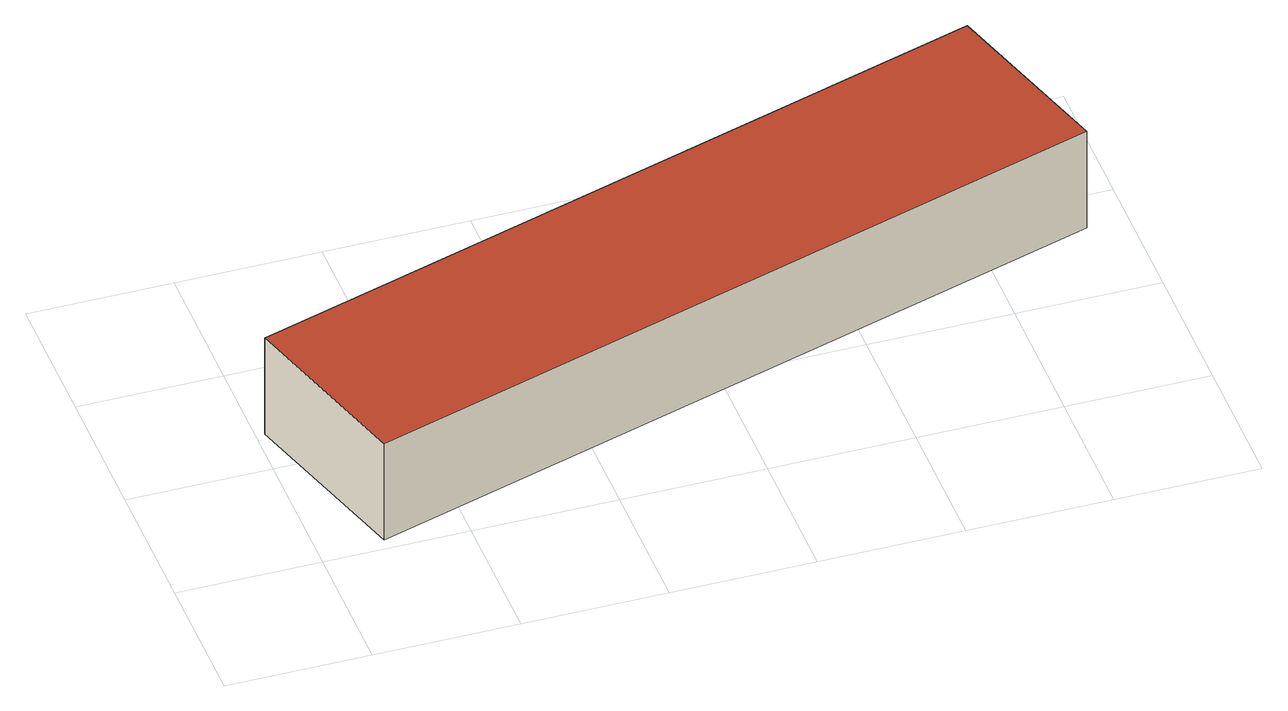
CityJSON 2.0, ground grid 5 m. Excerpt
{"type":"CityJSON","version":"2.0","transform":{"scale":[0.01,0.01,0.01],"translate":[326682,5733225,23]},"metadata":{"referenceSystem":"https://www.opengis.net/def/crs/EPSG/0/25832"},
"CityObjects":{
"building1":{"type":"Building","attributes":{"Geometrietyp2DReferenz":"3000","Gemeindeschluessel":"05170012","function":"51009_1610","roofType":"1000","measuredHeight":3.95},"geometry":[{"type":"Solid","lod":"2","boundaries":[[[[0,1,2,3]],[[4,5,1,0]],[[6,7,5,4]],[[3,2,7,6]],[[4,0,3,6]],[[1,5,7,2]]]],"semantics":{"surfaces":[{"type":"WallSurface"},{"type":"RoofSurface"},{"type":"GroundSurface"}],"values":[[0,0,0,0,1,2]]}}]}
},
"vertices":[
[2858,842,455],[2858,842,60],[2666,1476,60],[2666,1476,455],[222,43,455],[222,43,60],[30,677,455],[30,677,60]
]}
